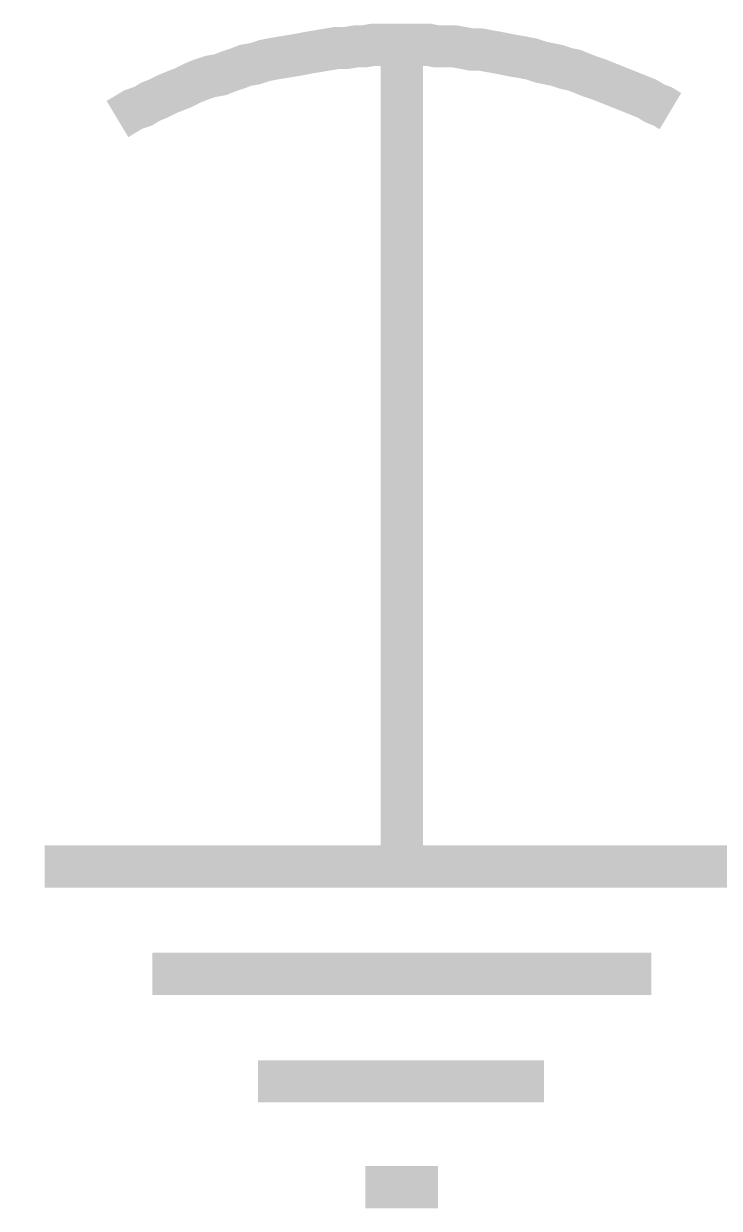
# Model space of a CAD drawing. Header units: inches. Extents: x 0 to 432, y 0 to 280.
# Drawn here: x 81.14 to 86.08, y 193.14 to 201.56 of the extents above; entities that cross this region are included whole.
import ezdxf

# ---------------------------------------------------------------- set-up
doc = ezdxf.new("R2010")
doc.units = ezdxf.units.IN
doc.layers.add('Sheet', color=255, linetype='Continuous')

msp = doc.modelspace()

# ---------------------------------------------------------------- linework, layer by layer
at = {"layer": 'Sheet'}
for points in [[(83.8263, 201.4083, 0.2997, 0.2997, 0), (83.759, 201.4083, 0.2997, 0.2997, 0), (83.6916, 201.4083, 0.2997, 0.2997, 0), (83.6242, 201.4083, 0.2997, 0.2997, 0), (83.5568, 201.3971, 0.2997, 0.2997, 0), (83.5007, 201.3971, 0.2997, 0.2997, 0), (83.4333, 201.3859, 0.2997, 0.2997, 0), (83.3659, 201.3859, 0.2997, 0.2997, 0), (83.2985, 201.3746, 0.2997, 0.2997, 0), (83.2311, 201.3634, 0.2997, 0.2997, 0), (83.1637, 201.3522, 0.2997, 0.2997, 0), (83.1076, 201.3409, 0.2997, 0.2997, 0), (83.0402, 201.3297, 0.2997, 0.2997, 0), (82.9728, 201.3185, 0.2997, 0.2997, 0), (82.9054, 201.3073, 0.2997, 0.2997, 0), (82.8493, 201.296, 0.2997, 0.2997, 0), (82.7819, 201.2736, 0.2997, 0.2997, 0), (82.7145, 201.2623, 0.2997, 0.2997, 0), (82.6583, 201.2399, 0.2997, 0.2997, 0), (82.591, 201.2174, 0.2997, 0.2997, 0), (82.5348, 201.195, 0.2997, 0.2997, 0), (82.4674, 201.1837, 0.2997, 0.2997, 0), (82.4, 201.1613, 0.2997, 0.2997, 0), (82.3439, 201.1388, 0.2997, 0.2997, 0), (82.2765, 201.1051, 0.2997, 0.2997, 0), (82.2203, 201.0827, 0.2997, 0.2997, 0), (82.1642, 201.0602, 0.2997, 0.2997, 0), (82.0968, 201.0265, 0.2997, 0.2997, 0), (82.0407, 201.004, 0.2997, 0.2997, 0), (81.9845, 200.9704, 0.2997, 0.2997, 0), (81.9171, 200.9479, 0.2997, 0.2997, 0), (81.861, 200.9142, 0.2997, 0.2997, 0), (81.8048, 200.8805, 0.2997, 0.2997, 0)], [(85.7356, 200.9367, 0.2997, 0.2997, 0), (85.6794, 200.9704, 0.2997, 0.2997, 0), (85.6233, 200.9928, 0.2997, 0.2997, 0), (85.5671, 201.0265, 0.2997, 0.2997, 0), (85.511, 201.049, 0.2997, 0.2997, 0), (85.4548, 201.0714, 0.2997, 0.2997, 0), (85.3986, 201.0939, 0.2997, 0.2997, 0), (85.3425, 201.1163, 0.2997, 0.2997, 0), (85.2863, 201.1388, 0.2997, 0.2997, 0), (85.2302, 201.1613, 0.2997, 0.2997, 0), (85.1628, 201.1837, 0.2997, 0.2997, 0), (85.1066, 201.2062, 0.2997, 0.2997, 0), (85.0505, 201.2286, 0.2997, 0.2997, 0), (84.9943, 201.2399, 0.2997, 0.2997, 0), (84.927, 201.2623, 0.2997, 0.2997, 0), (84.8708, 201.2736, 0.2997, 0.2997, 0), (84.8146, 201.2848, 0.2997, 0.2997, 0), (84.7473, 201.3073, 0.2997, 0.2997, 0), (84.6911, 201.3185, 0.2997, 0.2997, 0), (84.6237, 201.3297, 0.2997, 0.2997, 0), (84.5676, 201.3409, 0.2997, 0.2997, 0), (84.5114, 201.3522, 0.2997, 0.2997, 0), (84.444, 201.3634, 0.2997, 0.2997, 0), (84.3879, 201.3746, 0.2997, 0.2997, 0), (84.3205, 201.3746, 0.2997, 0.2997, 0), (84.2643, 201.3859, 0.2997, 0.2997, 0), (84.197, 201.3971, 0.2997, 0.2997, 0), (84.1408, 201.3971, 0.2997, 0.2997, 0), (84.0734, 201.3971, 0.2997, 0.2997, 0), (84.0173, 201.4083, 0.2997, 0.2997, 0), (83.9499, 201.4083, 0.2997, 0.2997, 0), (83.8937, 201.4083, 0.2997, 0.2997, 0), (83.8263, 201.4083, 0.2997, 0.2997, 0)], [(83.8263, 201.4083, 0.2997, 0.2997, 0), (83.8263, 200.6447, 0.2997, 0.2997, 0)], [(83.8263, 200.6447, 0.2997, 0.2997, 0), (83.8263, 198.1067, 0.2997, 0.2997, 0)], [(83.8263, 198.1067, 0.2997, 0.2997, 0), (83.8263, 195.5688, 0.2997, 0.2997, 0)], [(81.2882, 195.5688, 0.2997, 0.2997, 0), (86.3645, 195.5688, 0.2997, 0.2997, 0)], [(82.0519, 194.8051, 0.2997, 0.2997, 0), (85.6008, 194.8051, 0.2997, 0.2997, 0)], [(82.8043, 194.0415, 0.2997, 0.2997, 0), (84.8371, 194.0415, 0.2997, 0.2997, 0)], [(83.568, 193.2891, 0.2997, 0.2997, 0), (84.0846, 193.2891, 0.2997, 0.2997, 0)]]:
    msp.add_lwpolyline(points, format="xyseb", dxfattribs=at)

doc.saveas('drawing.dxf')
